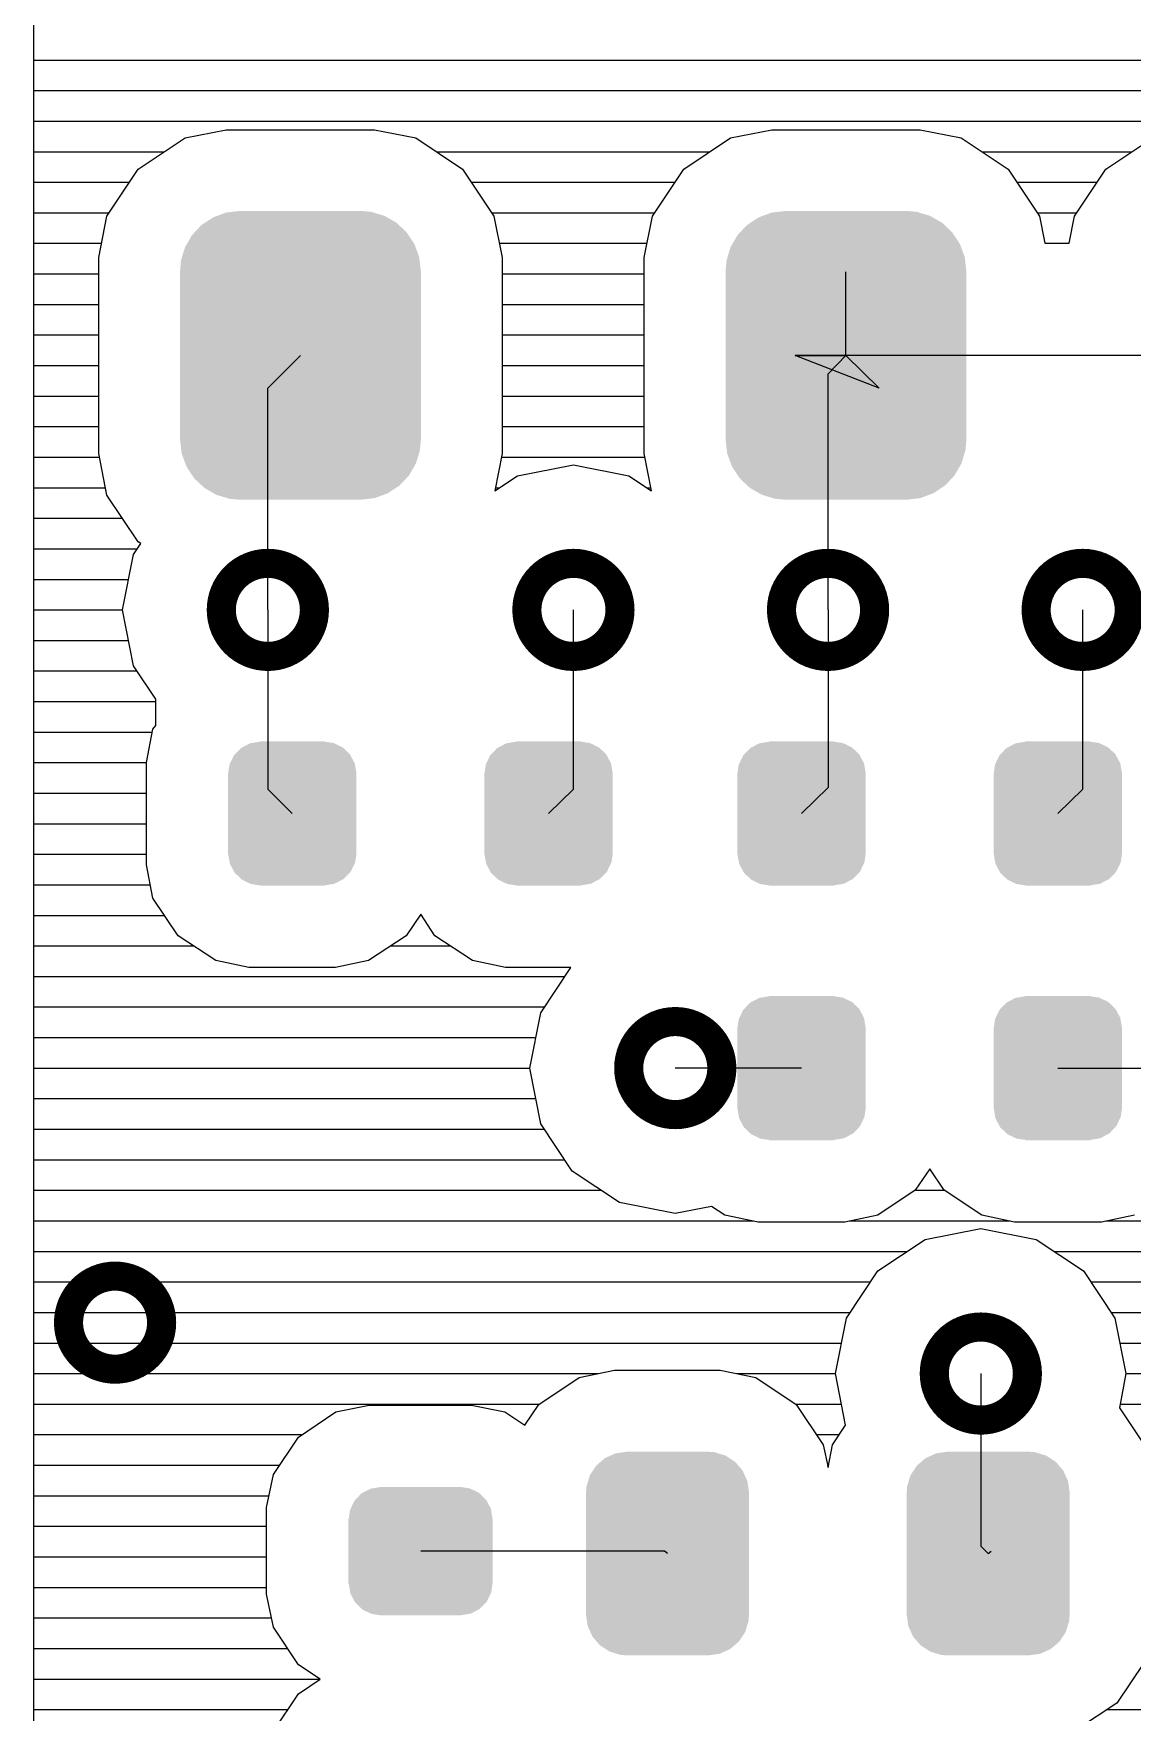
# Model space of a CAD drawing. Extents: x 295 to 953, y 10 to 290.
# Drawn here: x 611.21 to 624.91, y 119.75 to 140.69 of the extents above; entities that cross this region are included whole.
import ezdxf

# ---------------------------------------------------------------- set-up
doc = ezdxf.new("R2010")
doc.units = 0
doc.header["$LTSCALE"] = 5
doc.header["$MEASUREMENT"] = 0
doc.layers.get('0').update_dxf_attribs({"linetype": 'CONTINUOUS', "lineweight": 25})
doc.layers.add('130409_DV-DPH-A6_TOP', color=5, linetype='CONTINUOUS')

msp = doc.modelspace()

# ---------------------------------------------------------------- linework, layer by layer
at = {"const_width": 0.363}
for points in [[(613.552, 133.5, 1), (614.713, 133.5, 1)], [(617.362, 133.5, 1), (618.523, 133.5, 1)], [(620.537, 133.5, 1), (621.698, 133.5, 1)], [(623.712, 133.5, 1), (624.873, 133.5, 1)], [(618.632, 127.785, 1), (619.793, 127.785, 1)], [(611.647, 124.61, 1), (612.808, 124.61, 1)], [(622.442, 123.975, 1), (623.603, 123.975, 1)]]:
    msp.add_lwpolyline(points, format="xyb", close=True, dxfattribs=at)
for points in [[(613.45, 138.396), (613.503, 138.415), (615.62, 138.396), (615.587, 138.415)], [(613.503, 138.415), (613.614, 138.456), (615.587, 138.415), (615.45, 138.456)], [(613.614, 138.456), (613.692, 138.465), (615.45, 138.456), (615.42, 138.465)], [(613.692, 138.465), (613.787, 138.476), (615.42, 138.465), (615.291, 138.476)], [(620.253, 138.396), (620.305, 138.415), (622.422, 138.396), (622.389, 138.415)], [(620.305, 138.415), (620.416, 138.456), (622.389, 138.415), (622.252, 138.456)], [(620.416, 138.456), (620.494, 138.465), (622.252, 138.456), (622.222, 138.465)], [(620.494, 138.465), (620.589, 138.476), (622.222, 138.465), (622.093, 138.476)], [(613.186, 138.173), (613.219, 138.209), (615.888, 138.173), (615.864, 138.209)], [(613.219, 138.209), (613.305, 138.3), (615.864, 138.209), (615.767, 138.3)], [(613.305, 138.3), (613.347, 138.328), (615.767, 138.3), (615.737, 138.328)], [(613.347, 138.328), (613.45, 138.396), (615.737, 138.328), (615.62, 138.396)], [(619.988, 138.173), (620.021, 138.209), (622.69, 138.173), (622.666, 138.209)], [(620.021, 138.209), (620.107, 138.3), (622.666, 138.209), (622.569, 138.3)], [(620.107, 138.3), (620.15, 138.328), (622.569, 138.3), (622.54, 138.328)], [(620.15, 138.328), (620.253, 138.396), (622.54, 138.328), (622.422, 138.396)], [(613.062, 137.9), (613.099, 138.022), (616.02, 137.9), (615.975, 138.022)], [(613.099, 138.022), (613.122, 138.063), (615.975, 138.022), (615.96, 138.063)], [(613.122, 138.063), (613.186, 138.173), (615.96, 138.063), (615.888, 138.173)], [(619.864, 137.9), (619.901, 138.022), (622.822, 137.9), (622.777, 138.022)], [(619.901, 138.022), (619.924, 138.063), (622.777, 138.022), (622.762, 138.063)], [(619.924, 138.063), (619.988, 138.173), (622.762, 138.063), (622.69, 138.173)], [(613.038, 137.727), (613.049, 137.855), (616.04, 137.727), (616.025, 137.855)], [(613.049, 137.855), (613.062, 137.9), (616.025, 137.855), (616.02, 137.9)], [(619.84, 137.727), (619.851, 137.855), (622.842, 137.727), (622.827, 137.855)], [(619.851, 137.855), (619.864, 137.9), (622.827, 137.855), (622.822, 137.9)], [(613.038, 135.623), (613.038, 137.727), (616.04, 135.623), (616.04, 137.727)], [(619.84, 135.623), (619.84, 137.727), (622.842, 135.623), (622.842, 137.727)], [(613.053, 135.495), (613.038, 135.623), (616.029, 135.495), (616.04, 135.623)], [(613.058, 135.45), (613.053, 135.495), (616.016, 135.45), (616.029, 135.495)], [(619.855, 135.495), (619.84, 135.623), (622.831, 135.495), (622.842, 135.623)], [(619.86, 135.45), (619.855, 135.495), (622.818, 135.45), (622.831, 135.495)], [(613.103, 135.328), (613.058, 135.45), (615.979, 135.328), (616.016, 135.45)], [(613.118, 135.287), (613.103, 135.328), (615.956, 135.287), (615.979, 135.328)], [(613.19, 135.177), (613.118, 135.287), (615.892, 135.177), (615.956, 135.287)], [(619.905, 135.328), (619.86, 135.45), (622.781, 135.328), (622.818, 135.45)], [(619.92, 135.287), (619.905, 135.328), (622.758, 135.287), (622.781, 135.328)], [(619.992, 135.177), (619.92, 135.287), (622.694, 135.177), (622.758, 135.287)], [(613.214, 135.141), (613.19, 135.177), (615.859, 135.141), (615.892, 135.177)], [(613.311, 135.05), (613.214, 135.141), (615.773, 135.05), (615.859, 135.141)], [(620.016, 135.141), (619.992, 135.177), (622.661, 135.141), (622.694, 135.177)], [(620.113, 135.05), (620.016, 135.141), (622.575, 135.05), (622.661, 135.141)], [(613.34, 135.022), (613.311, 135.05), (615.73, 135.022), (615.773, 135.05)], [(613.458, 134.954), (613.34, 135.022), (615.627, 134.954), (615.73, 135.022)], [(613.491, 134.935), (613.458, 134.954), (615.575, 134.935), (615.627, 134.954)], [(613.628, 134.894), (613.491, 134.935), (615.464, 134.894), (615.575, 134.935)], [(613.658, 134.885), (613.628, 134.894), (615.386, 134.885), (615.464, 134.894)], [(613.787, 134.874), (613.658, 134.885), (615.291, 134.874), (615.386, 134.885)], [(620.143, 135.022), (620.113, 135.05), (622.533, 135.022), (622.575, 135.05)], [(620.26, 134.954), (620.143, 135.022), (622.43, 134.954), (622.533, 135.022)], [(620.294, 134.935), (620.26, 134.954), (622.377, 134.935), (622.43, 134.954)], [(620.43, 134.894), (620.294, 134.935), (622.266, 134.894), (622.377, 134.935)], [(620.46, 134.885), (620.43, 134.894), (622.188, 134.885), (622.266, 134.894)], [(620.589, 134.874), (620.46, 134.885), (622.093, 134.874), (622.188, 134.885)], [(613.721, 131.698), (613.798, 131.777), (615.157, 131.698), (615.074, 131.777)], [(613.798, 131.777), (613.814, 131.785), (615.074, 131.777), (615.065, 131.785)], [(613.814, 131.785), (613.911, 131.836), (615.065, 131.785), (614.959, 131.836)], [(613.911, 131.836), (613.937, 131.84), (614.959, 131.836), (614.95, 131.84)], [(613.937, 131.84), (614.036, 131.856), (614.95, 131.84), (614.839, 131.856)], [(614.036, 131.856), (614.036, 131.859), (614.839, 131.856), (614.839, 131.859)], [(616.916, 131.698), (616.993, 131.777), (618.352, 131.698), (618.269, 131.777)], [(616.993, 131.777), (617.009, 131.785), (618.269, 131.777), (618.26, 131.785)], [(617.009, 131.785), (617.106, 131.836), (618.26, 131.785), (618.155, 131.836)], [(617.106, 131.836), (617.132, 131.84), (618.155, 131.836), (618.146, 131.84)], [(617.132, 131.84), (617.231, 131.856), (618.146, 131.84), (618.034, 131.856)], [(617.231, 131.856), (617.231, 131.859), (618.034, 131.856), (618.034, 131.859)], [(620.071, 131.698), (620.148, 131.777), (621.507, 131.698), (621.424, 131.777)], [(620.148, 131.777), (620.164, 131.785), (621.424, 131.777), (621.415, 131.785)], [(620.164, 131.785), (620.261, 131.836), (621.415, 131.785), (621.309, 131.836)], [(620.261, 131.836), (620.287, 131.84), (621.309, 131.836), (621.3, 131.84)], [(620.287, 131.84), (620.386, 131.856), (621.3, 131.84), (621.189, 131.856)], [(620.386, 131.856), (620.386, 131.859), (621.189, 131.856), (621.189, 131.859)], [(623.266, 131.698), (623.343, 131.777), (624.702, 131.698), (624.619, 131.777)], [(623.343, 131.777), (623.359, 131.785), (624.619, 131.777), (624.61, 131.785)], [(623.359, 131.785), (623.456, 131.836), (624.61, 131.785), (624.505, 131.836)], [(623.456, 131.836), (623.482, 131.84), (624.505, 131.836), (624.496, 131.84)], [(623.482, 131.84), (623.581, 131.856), (624.496, 131.84), (624.384, 131.856)], [(623.581, 131.856), (623.581, 131.859), (624.384, 131.856), (624.384, 131.859)], [(613.637, 131.46), (613.654, 131.572), (615.237, 131.46), (615.219, 131.572)], [(613.654, 131.572), (613.661, 131.585), (615.219, 131.572), (615.216, 131.585)], [(613.661, 131.585), (613.71, 131.686), (615.216, 131.585), (615.163, 131.686)], [(613.71, 131.686), (613.721, 131.698), (615.163, 131.686), (615.157, 131.698)], [(616.833, 131.46), (616.85, 131.572), (618.433, 131.46), (618.414, 131.572)], [(616.85, 131.572), (616.856, 131.585), (618.414, 131.572), (618.412, 131.585)], [(616.856, 131.585), (616.905, 131.686), (618.412, 131.585), (618.358, 131.686)], [(616.905, 131.686), (616.916, 131.698), (618.358, 131.686), (618.352, 131.698)], [(619.987, 131.46), (620.004, 131.572), (621.587, 131.46), (621.569, 131.572)], [(620.004, 131.572), (620.011, 131.585), (621.569, 131.572), (621.566, 131.585)], [(620.011, 131.585), (620.06, 131.686), (621.566, 131.585), (621.513, 131.686)], [(620.06, 131.686), (620.071, 131.698), (621.513, 131.686), (621.507, 131.698)], [(623.183, 131.46), (623.2, 131.572), (624.783, 131.46), (624.764, 131.572)], [(623.2, 131.572), (623.206, 131.585), (624.764, 131.572), (624.762, 131.585)], [(623.206, 131.585), (623.255, 131.686), (624.762, 131.585), (624.708, 131.686)], [(623.255, 131.686), (623.266, 131.698), (624.708, 131.686), (624.702, 131.698)], [(613.637, 131.458), (613.637, 131.46), (615.237, 131.458), (615.237, 131.46)], [(613.637, 130.462), (613.637, 131.458), (615.237, 130.462), (615.237, 131.458)], [(616.833, 131.458), (616.833, 131.46), (618.433, 131.458), (618.433, 131.46)], [(616.833, 130.462), (616.833, 131.458), (618.433, 130.462), (618.433, 131.458)], [(619.987, 131.458), (619.987, 131.46), (621.587, 131.458), (621.587, 131.46)], [(619.987, 130.462), (619.987, 131.458), (621.587, 130.462), (621.587, 131.458)], [(623.183, 131.458), (623.183, 131.46), (624.783, 131.458), (624.783, 131.46)], [(623.183, 130.462), (623.183, 131.458), (624.783, 130.462), (624.783, 131.458)], [(613.637, 130.46), (613.637, 130.462), (615.237, 130.46), (615.237, 130.462)], [(613.656, 130.348), (613.637, 130.46), (615.221, 130.348), (615.237, 130.46)], [(616.833, 130.46), (616.833, 130.462), (618.433, 130.46), (618.433, 130.462)], [(616.852, 130.348), (616.833, 130.46), (618.416, 130.348), (618.433, 130.46)], [(619.987, 130.46), (619.987, 130.462), (621.587, 130.46), (621.587, 130.462)], [(620.006, 130.348), (619.987, 130.46), (621.571, 130.348), (621.587, 130.46)], [(623.183, 130.46), (623.183, 130.462), (624.783, 130.46), (624.783, 130.462)], [(623.202, 130.348), (623.183, 130.46), (624.766, 130.348), (624.783, 130.46)], [(613.658, 130.335), (613.656, 130.348), (615.214, 130.335), (615.221, 130.348)], [(613.712, 130.234), (613.658, 130.335), (615.165, 130.234), (615.214, 130.335)], [(616.854, 130.335), (616.852, 130.348), (618.409, 130.335), (618.416, 130.348)], [(616.907, 130.234), (616.854, 130.335), (618.36, 130.234), (618.409, 130.335)], [(620.008, 130.335), (620.006, 130.348), (621.564, 130.335), (621.571, 130.348)], [(620.062, 130.234), (620.008, 130.335), (621.515, 130.234), (621.564, 130.335)], [(623.204, 130.335), (623.202, 130.348), (624.759, 130.335), (624.766, 130.348)], [(623.257, 130.234), (623.204, 130.335), (624.71, 130.234), (624.759, 130.335)], [(613.718, 130.222), (613.712, 130.234), (615.154, 130.222), (615.165, 130.234)], [(613.801, 130.143), (613.718, 130.222), (615.077, 130.143), (615.154, 130.222)], [(613.81, 130.135), (613.801, 130.143), (615.061, 130.135), (615.077, 130.143)], [(613.915, 130.084), (613.81, 130.135), (614.964, 130.084), (615.061, 130.135)], [(613.924, 130.08), (613.915, 130.084), (614.938, 130.08), (614.964, 130.084)], [(614.036, 130.064), (613.924, 130.08), (614.839, 130.064), (614.938, 130.08)], [(614.036, 130.061), (614.036, 130.064), (614.839, 130.061), (614.839, 130.064)], [(616.913, 130.222), (616.907, 130.234), (618.349, 130.222), (618.36, 130.234)], [(616.996, 130.143), (616.913, 130.222), (618.272, 130.143), (618.349, 130.222)], [(617.005, 130.135), (616.996, 130.143), (618.256, 130.135), (618.272, 130.143)], [(617.111, 130.084), (617.005, 130.135), (618.159, 130.084), (618.256, 130.135)], [(617.12, 130.08), (617.111, 130.084), (618.133, 130.08), (618.159, 130.084)], [(617.231, 130.064), (617.12, 130.08), (618.034, 130.064), (618.133, 130.08)], [(617.231, 130.061), (617.231, 130.064), (618.034, 130.061), (618.034, 130.064)], [(620.068, 130.222), (620.062, 130.234), (621.504, 130.222), (621.515, 130.234)], [(620.151, 130.143), (620.068, 130.222), (621.427, 130.143), (621.504, 130.222)], [(620.16, 130.135), (620.151, 130.143), (621.411, 130.135), (621.427, 130.143)], [(620.265, 130.084), (620.16, 130.135), (621.314, 130.084), (621.411, 130.135)], [(620.274, 130.08), (620.265, 130.084), (621.288, 130.08), (621.314, 130.084)], [(620.386, 130.064), (620.274, 130.08), (621.189, 130.064), (621.288, 130.08)], [(620.386, 130.061), (620.386, 130.064), (621.189, 130.061), (621.189, 130.064)], [(623.263, 130.222), (623.257, 130.234), (624.699, 130.222), (624.71, 130.234)], [(623.346, 130.143), (623.263, 130.222), (624.622, 130.143), (624.699, 130.222)], [(623.355, 130.135), (623.346, 130.143), (624.606, 130.135), (624.622, 130.143)], [(623.461, 130.084), (623.355, 130.135), (624.509, 130.084), (624.606, 130.135)], [(623.47, 130.08), (623.461, 130.084), (624.483, 130.08), (624.509, 130.084)], [(623.581, 130.064), (623.47, 130.08), (624.384, 130.064), (624.483, 130.08)], [(623.581, 130.061), (623.581, 130.064), (624.384, 130.061), (624.384, 130.064)], [(620.071, 128.523), (620.148, 128.602), (621.507, 128.523), (621.424, 128.602)], [(620.148, 128.602), (620.164, 128.61), (621.424, 128.602), (621.415, 128.61)], [(620.164, 128.61), (620.261, 128.661), (621.415, 128.61), (621.309, 128.661)], [(620.261, 128.661), (620.287, 128.665), (621.309, 128.661), (621.3, 128.665)], [(620.287, 128.665), (620.386, 128.681), (621.3, 128.665), (621.189, 128.681)], [(620.386, 128.681), (620.386, 128.684), (621.189, 128.681), (621.189, 128.684)], [(623.266, 128.523), (623.343, 128.602), (624.702, 128.523), (624.619, 128.602)], [(623.343, 128.602), (623.359, 128.61), (624.619, 128.602), (624.61, 128.61)], [(623.359, 128.61), (623.456, 128.661), (624.61, 128.61), (624.505, 128.661)], [(623.456, 128.661), (623.482, 128.665), (624.505, 128.661), (624.496, 128.665)], [(623.482, 128.665), (623.581, 128.681), (624.496, 128.665), (624.384, 128.681)], [(623.581, 128.681), (623.581, 128.684), (624.384, 128.681), (624.384, 128.684)], [(619.987, 128.285), (620.004, 128.397), (621.587, 128.285), (621.569, 128.397)], [(620.004, 128.397), (620.011, 128.41), (621.569, 128.397), (621.566, 128.41)], [(620.011, 128.41), (620.06, 128.511), (621.566, 128.41), (621.513, 128.511)], [(620.06, 128.511), (620.071, 128.523), (621.513, 128.511), (621.507, 128.523)], [(623.183, 128.285), (623.2, 128.397), (624.783, 128.285), (624.764, 128.397)], [(623.2, 128.397), (623.206, 128.41), (624.764, 128.397), (624.762, 128.41)], [(623.206, 128.41), (623.255, 128.511), (624.762, 128.41), (624.708, 128.511)], [(623.255, 128.511), (623.266, 128.523), (624.708, 128.511), (624.702, 128.523)], [(619.987, 128.283), (619.987, 128.285), (621.587, 128.283), (621.587, 128.285)], [(619.987, 127.287), (619.987, 128.283), (621.587, 127.287), (621.587, 128.283)], [(623.183, 128.283), (623.183, 128.285), (624.783, 128.283), (624.783, 128.285)], [(623.183, 127.287), (623.183, 128.283), (624.783, 127.287), (624.783, 128.283)], [(619.987, 127.285), (619.987, 127.287), (621.587, 127.285), (621.587, 127.287)], [(620.006, 127.173), (619.987, 127.285), (621.571, 127.173), (621.587, 127.285)], [(620.008, 127.16), (620.006, 127.173), (621.564, 127.16), (621.571, 127.173)], [(620.062, 127.059), (620.008, 127.16), (621.515, 127.059), (621.564, 127.16)], [(623.183, 127.285), (623.183, 127.287), (624.783, 127.285), (624.783, 127.287)], [(623.202, 127.173), (623.183, 127.285), (624.766, 127.173), (624.783, 127.285)], [(623.204, 127.16), (623.202, 127.173), (624.759, 127.16), (624.766, 127.173)], [(623.257, 127.059), (623.204, 127.16), (624.71, 127.059), (624.759, 127.16)], [(620.068, 127.047), (620.062, 127.059), (621.504, 127.047), (621.515, 127.059)], [(620.151, 126.968), (620.068, 127.047), (621.427, 126.968), (621.504, 127.047)], [(620.16, 126.96), (620.151, 126.968), (621.411, 126.96), (621.427, 126.968)], [(620.265, 126.909), (620.16, 126.96), (621.314, 126.909), (621.411, 126.96)], [(620.274, 126.905), (620.265, 126.909), (621.288, 126.905), (621.314, 126.909)], [(620.386, 126.889), (620.274, 126.905), (621.189, 126.889), (621.288, 126.905)], [(623.263, 127.047), (623.257, 127.059), (624.699, 127.047), (624.71, 127.059)], [(623.346, 126.968), (623.263, 127.047), (624.622, 126.968), (624.699, 127.047)], [(623.355, 126.96), (623.346, 126.968), (624.606, 126.96), (624.622, 126.968)], [(623.461, 126.909), (623.355, 126.96), (624.509, 126.909), (624.606, 126.96)], [(623.47, 126.905), (623.461, 126.909), (624.483, 126.905), (624.509, 126.909)], [(623.581, 126.889), (623.47, 126.905), (624.384, 126.889), (624.483, 126.905)], [(620.386, 126.886), (620.386, 126.889), (621.189, 126.886), (621.189, 126.889)], [(623.581, 126.886), (623.581, 126.889), (624.384, 126.886), (624.384, 126.889)], [(618.28, 122.873), (618.336, 122.92), (619.96, 122.873), (619.887, 122.92)], [(618.336, 122.92), (618.405, 122.952), (619.887, 122.92), (619.84, 122.952)], [(618.405, 122.952), (618.466, 122.979), (619.84, 122.952), (619.749, 122.979)], [(618.466, 122.979), (618.565, 122.994), (619.749, 122.979), (619.703, 122.994)], [(618.565, 122.994), (618.608, 123), (619.703, 122.994), (619.624, 123)], [(622.278, 122.873), (622.334, 122.92), (623.958, 122.873), (623.885, 122.92)], [(622.334, 122.92), (622.403, 122.952), (623.885, 122.92), (623.838, 122.952)], [(622.403, 122.952), (622.464, 122.979), (623.838, 122.952), (623.747, 122.979)], [(622.464, 122.979), (622.563, 122.994), (623.747, 122.979), (623.701, 122.994)], [(622.563, 122.994), (622.606, 123), (623.701, 122.994), (623.622, 123)], [(618.126, 122.634), (618.148, 122.707), (620.112, 122.634), (620.078, 122.707)], [(618.148, 122.707), (618.185, 122.764), (620.078, 122.707), (620.053, 122.764)], [(618.185, 122.764), (618.227, 122.827), (620.053, 122.764), (619.999, 122.827)], [(618.227, 122.827), (618.28, 122.873), (619.999, 122.827), (619.96, 122.873)], [(622.123, 122.634), (622.146, 122.707), (624.11, 122.634), (624.076, 122.707)], [(622.146, 122.707), (622.183, 122.764), (624.076, 122.707), (624.051, 122.764)], [(622.183, 122.764), (622.225, 122.827), (624.051, 122.764), (623.997, 122.827)], [(622.225, 122.827), (622.278, 122.873), (623.997, 122.827), (623.958, 122.873)], [(615.315, 122.488), (615.412, 122.539), (616.765, 122.488), (616.659, 122.539)], [(615.412, 122.539), (615.436, 122.543), (616.659, 122.539), (616.65, 122.543)], [(615.436, 122.543), (615.537, 122.56), (616.65, 122.543), (616.538, 122.56)], [(618.1, 122.492), (618.106, 122.57), (620.132, 122.492), (620.121, 122.57)], [(618.106, 122.57), (618.126, 122.634), (620.121, 122.57), (620.112, 122.634)], [(622.098, 122.492), (622.104, 122.57), (624.13, 122.492), (624.119, 122.57)], [(622.104, 122.57), (622.123, 122.634), (624.119, 122.57), (624.11, 122.634)], [(615.163, 122.287), (615.212, 122.388), (616.914, 122.287), (616.861, 122.388)], [(615.212, 122.388), (615.222, 122.399), (616.861, 122.388), (616.855, 122.399)], [(615.222, 122.399), (615.3, 122.48), (616.855, 122.399), (616.773, 122.48)], [(615.3, 122.48), (615.315, 122.488), (616.773, 122.48), (616.765, 122.488)], [(618.1, 120.968), (618.1, 122.492), (620.132, 120.968), (620.132, 122.492)], [(622.098, 120.968), (622.098, 122.492), (624.13, 120.968), (624.13, 122.492)], [(615.138, 121.359), (615.138, 122.161), (616.937, 121.359), (616.937, 122.161)], [(615.141, 122.161), (615.157, 122.274), (616.934, 122.161), (616.916, 122.274)], [(615.157, 122.274), (615.163, 122.287), (616.916, 122.274), (616.914, 122.287)], [(615.159, 121.246), (615.141, 121.359), (616.918, 121.246), (616.934, 121.359)], [(615.161, 121.234), (615.159, 121.246), (616.912, 121.234), (616.918, 121.246)], [(615.214, 121.132), (615.161, 121.234), (616.863, 121.132), (616.912, 121.234)], [(615.22, 121.121), (615.214, 121.132), (616.853, 121.121), (616.863, 121.132)], [(615.303, 121.04), (615.22, 121.121), (616.775, 121.04), (616.853, 121.121)], [(615.311, 121.032), (615.303, 121.04), (616.76, 121.032), (616.775, 121.04)], [(615.416, 120.981), (615.311, 121.032), (616.663, 120.981), (616.76, 121.032)], [(615.425, 120.977), (615.416, 120.981), (616.639, 120.977), (616.663, 120.981)], [(615.537, 120.96), (615.425, 120.977), (616.538, 120.96), (616.639, 120.977)], [(618.111, 120.889), (618.1, 120.968), (620.126, 120.889), (620.132, 120.968)], [(618.12, 120.826), (618.111, 120.889), (620.107, 120.826), (620.126, 120.889)], [(618.154, 120.752), (618.12, 120.826), (620.084, 120.752), (620.107, 120.826)], [(622.109, 120.889), (622.098, 120.968), (624.124, 120.889), (624.13, 120.968)], [(622.118, 120.826), (622.109, 120.889), (624.105, 120.826), (624.124, 120.889)], [(622.152, 120.752), (622.118, 120.826), (624.082, 120.752), (624.105, 120.826)], [(618.179, 120.695), (618.154, 120.752), (620.047, 120.695), (620.084, 120.752)], [(618.233, 120.632), (618.179, 120.695), (620.005, 120.632), (620.047, 120.695)], [(618.272, 120.586), (618.233, 120.632), (619.952, 120.586), (620.005, 120.632)], [(622.177, 120.695), (622.152, 120.752), (624.045, 120.695), (624.082, 120.752)], [(622.231, 120.632), (622.177, 120.695), (624.003, 120.632), (624.045, 120.695)], [(622.27, 120.586), (622.231, 120.632), (623.95, 120.586), (624.003, 120.632)], [(618.345, 120.539), (618.272, 120.586), (619.897, 120.539), (619.952, 120.586)], [(618.392, 120.508), (618.345, 120.539), (619.827, 120.508), (619.897, 120.539)], [(618.483, 120.48), (618.392, 120.508), (619.766, 120.48), (619.827, 120.508)], [(618.529, 120.466), (618.483, 120.48), (619.667, 120.466), (619.766, 120.48)], [(618.608, 120.46), (618.529, 120.466), (619.624, 120.46), (619.667, 120.466)], [(622.343, 120.539), (622.27, 120.586), (623.894, 120.539), (623.95, 120.586)], [(622.39, 120.508), (622.343, 120.539), (623.825, 120.508), (623.894, 120.539)], [(622.481, 120.48), (622.39, 120.508), (623.764, 120.48), (623.825, 120.508)], [(622.527, 120.466), (622.481, 120.48), (623.665, 120.466), (623.764, 120.48)], [(622.606, 120.46), (622.527, 120.466), (623.622, 120.46), (623.665, 120.466)]]:
    msp.add_solid(points)
at = {"layer": '130409_DV-DPH-A6_TOP', "color": 7}
for p, q in [((611.212, 146.51), (611.212, 119.449)), ((611.212, 140.358), (625.395, 140.358)), ((611.212, 139.977), (625.237, 139.977)), ((611.212, 139.596), (625.207, 139.596)), ((613.101, 139.388), (613.614, 139.489)), ((613.614, 139.489), (615.464, 139.489)), ((615.464, 139.489), (615.977, 139.388)), ((619.903, 139.388), (620.417, 139.489)), ((620.417, 139.489), (622.266, 139.489)), ((622.266, 139.489), (622.779, 139.388)), ((612.517, 138.997), (613.101, 139.388)), ((615.977, 139.388), (616.561, 138.997)), ((619.319, 138.997), (619.903, 139.388)), ((622.779, 139.388), (623.363, 138.997)), ((624.582, 138.997), (625.166, 139.388)), ((611.212, 139.215), (612.842, 139.215)), ((616.241, 139.215), (619.639, 139.215)), ((623.038, 139.215), (624.907, 139.215)), ((611.212, 138.834), (612.405, 138.834)), ((612.126, 138.412), (612.517, 138.997)), ((616.561, 138.997), (616.952, 138.412)), ((616.673, 138.834), (619.207, 138.834)), ((618.928, 138.412), (619.319, 138.997)), ((623.363, 138.997), (623.754, 138.412)), ((623.475, 138.834), (624.47, 138.834)), ((624.191, 138.412), (624.582, 138.997)), ((611.212, 138.453), (612.151, 138.453)), ((612.024, 137.894), (612.126, 138.412)), ((616.927, 138.453), (618.953, 138.453)), ((616.952, 138.412), (617.054, 137.894)), ((618.826, 137.894), (618.928, 138.412)), ((623.729, 138.453), (624.216, 138.453)), ((623.754, 138.412), (623.82, 138.072)), ((624.125, 138.072), (624.191, 138.412)), ((611.212, 138.072), (612.06, 138.072)), ((617.023, 138.072), (618.857, 138.072)), ((623.82, 138.072), (624.125, 138.072)), ((623.82, 138.072), (624.125, 138.072)), ((612.024, 135.451), (612.024, 137.894)), ((617.054, 137.894), (617.054, 135.451)), ((618.826, 135.451), (618.826, 137.894)), ((611.212, 137.691), (612.024, 137.691)), ((617.054, 137.691), (618.826, 137.691)), ((621.341, 136.675), (621.341, 137.716)), ((611.212, 137.31), (612.024, 137.31)), ((617.054, 137.31), (618.826, 137.31)), ((611.212, 136.929), (612.024, 136.929)), ((617.054, 136.929), (618.826, 136.929)), ((611.212, 136.548), (612.024, 136.548)), ((614.133, 136.264), (614.539, 136.675)), ((617.054, 136.548), (618.826, 136.548)), ((626.604, 136.675), (620.706, 136.675)), ((621.753, 136.264), (620.706, 136.675)), ((620.706, 136.675), (621.341, 136.675)), ((621.118, 136.446), (621.341, 136.675)), ((621.753, 136.264), (621.341, 136.675)), ((621.118, 133.5), (621.118, 136.446)), ((611.212, 136.167), (612.024, 136.167)), ((614.133, 133.5), (614.133, 136.264)), ((617.054, 136.167), (618.826, 136.167)), ((611.212, 135.786), (612.024, 135.786)), ((617.054, 135.786), (618.826, 135.786)), ((611.212, 135.405), (612.035, 135.405)), ((612.126, 134.933), (612.024, 135.451)), ((617.054, 135.451), (616.962, 134.983)), ((617.048, 135.405), (618.832, 135.405)), ((617.247, 135.171), (617.943, 135.308)), ((617.943, 135.308), (618.633, 135.171)), ((618.918, 134.983), (618.826, 135.451)), ((616.962, 134.983), (617.247, 135.171)), ((618.633, 135.171), (618.918, 134.983)), ((611.212, 135.024), (612.111, 135.024)), ((612.517, 134.348), (612.126, 134.933)), ((616.972, 135.024), (617.023, 135.024)), ((618.857, 135.024), (618.908, 135.024)), ((611.212, 134.643), (612.324, 134.643)), ((611.212, 134.262), (612.502, 134.262)), ((612.456, 134.191), (612.548, 134.328)), ((612.548, 134.328), (612.517, 134.348)), ((612.319, 133.5), (612.456, 134.191)), ((611.212, 133.881), (612.395, 133.881)), ((611.212, 133.5), (612.319, 133.5)), ((612.456, 132.804), (612.319, 133.5)), ((614.133, 133.5), (614.133, 131.265)), ((617.943, 131.265), (617.943, 133.5)), ((621.118, 133.5), (621.118, 131.285)), ((624.293, 131.265), (624.293, 133.5)), ((611.212, 133.119), (612.395, 133.119)), ((612.736, 132.387), (612.456, 132.804)), ((611.212, 132.738), (612.502, 132.738)), ((611.212, 132.357), (612.736, 132.357)), ((612.736, 132.057), (612.736, 132.387)), ((611.212, 131.976), (612.695, 131.976)), ((612.619, 131.595), (612.7, 132.012)), ((612.7, 132.012), (612.736, 132.057)), ((611.212, 131.595), (612.619, 131.595)), ((612.619, 130.32), (612.619, 131.595)), ((611.212, 131.214), (612.619, 131.214)), ((614.133, 131.265), (614.437, 130.96)), ((617.633, 130.96), (617.943, 131.265)), ((621.118, 131.285), (620.787, 130.96)), ((623.983, 130.96), (624.293, 131.265)), ((611.212, 130.833), (612.619, 130.833)), ((611.212, 130.452), (612.619, 130.452)), ((612.7, 129.903), (612.619, 130.32)), ((611.212, 130.071), (612.67, 130.071)), ((613.015, 129.436), (612.7, 129.903)), ((611.212, 129.69), (612.847, 129.69)), ((616.038, 129.705), (615.855, 129.436)), ((616.022, 129.69), (616.048, 129.69)), ((616.215, 129.436), (616.038, 129.705)), ((613.482, 129.126), (613.015, 129.436)), ((615.855, 129.436), (615.387, 129.126)), ((616.683, 129.126), (616.215, 129.436)), ((611.212, 129.309), (613.208, 129.309)), ((615.662, 129.309), (616.408, 129.309)), ((613.894, 129.04), (613.482, 129.126)), ((614.976, 129.04), (613.894, 129.04)), ((615.387, 129.126), (614.976, 129.04)), ((617.094, 129.04), (616.683, 129.126)), ((617.912, 129.04), (617.094, 129.04)), ((617.536, 128.476), (617.912, 129.04)), ((611.212, 128.928), (617.836, 128.928)), ((611.212, 128.547), (617.582, 128.547)), ((617.399, 127.785), (617.536, 128.476)), ((611.212, 128.166), (617.475, 128.166)), ((611.212, 127.785), (617.399, 127.785)), ((617.536, 127.089), (617.399, 127.785)), ((620.787, 127.785), (619.213, 127.785)), ((623.983, 127.785), (628.738, 127.785)), ((611.212, 127.404), (617.475, 127.404)), ((611.212, 127.023), (617.582, 127.023)), ((617.927, 126.5), (617.536, 127.089)), ((611.212, 126.642), (617.836, 126.642)), ((618.517, 126.109), (617.927, 126.5)), ((622.388, 126.53), (622.205, 126.261)), ((622.565, 126.261), (622.388, 126.53)), ((611.212, 126.261), (618.293, 126.261)), ((619.213, 125.971), (618.517, 126.109)), ((619.665, 126.058), (619.213, 125.971)), ((619.832, 125.951), (619.665, 126.058)), ((622.205, 126.261), (621.737, 125.951)), ((622.2, 126.261), (622.57, 126.261)), ((623.033, 125.951), (622.565, 126.261)), ((611.212, 125.88), (620.188, 125.88)), ((620.244, 125.865), (619.832, 125.951)), ((621.326, 125.865), (620.244, 125.865)), ((621.737, 125.951), (621.326, 125.865)), ((621.382, 125.88), (623.388, 125.88)), ((623.444, 125.865), (623.033, 125.951)), ((624.526, 125.865), (623.444, 125.865)), ((624.938, 125.951), (624.526, 125.865)), ((624.582, 125.88), (629.881, 125.88)), ((621.737, 125.255), (622.327, 125.646)), ((622.327, 125.646), (623.023, 125.783)), ((623.023, 125.783), (623.713, 125.646)), ((623.713, 125.646), (624.303, 125.255)), ((611.212, 125.499), (622.103, 125.499)), ((623.937, 125.499), (629.881, 125.499)), ((621.346, 124.666), (621.737, 125.255)), ((624.303, 125.255), (624.694, 124.666)), ((611.212, 125.118), (621.646, 125.118)), ((624.394, 125.118), (629.916, 125.118)), ((611.212, 124.737), (621.392, 124.737)), ((621.209, 123.975), (621.346, 124.666)), ((624.648, 124.737), (630.053, 124.737)), ((624.694, 124.666), (624.831, 123.975)), ((611.212, 124.356), (621.285, 124.356)), ((624.755, 124.356), (630.307, 124.356)), ((611.212, 123.975), (618.252, 123.975)), ((618.014, 123.924), (618.456, 124.016)), ((618.456, 124.016), (619.771, 124.016)), ((619.771, 124.016), (620.218, 123.924)), ((619.98, 123.975), (621.209, 123.975)), ((621.336, 123.33), (621.209, 123.975)), ((623.023, 123.975), (623.023, 121.821)), ((624.831, 123.975), (624.75, 123.548)), ((624.831, 123.975), (631.044, 123.975)), ((617.511, 123.589), (618.014, 123.924)), ((620.218, 123.924), (620.721, 123.589)), ((611.212, 123.594), (617.511, 123.594)), ((614.981, 123.497), (615.397, 123.579)), ((615.397, 123.579), (616.673, 123.579)), ((616.673, 123.579), (617.089, 123.497)), ((617.338, 123.33), (617.511, 123.589)), ((620.716, 123.594), (621.285, 123.594)), ((620.721, 123.589), (621.057, 123.086)), ((624.75, 123.548), (625.06, 123.086)), ((624.755, 123.594), (641.641, 123.594)), ((614.514, 123.183), (614.981, 123.497)), ((617.089, 123.497), (617.338, 123.33)), ((611.212, 123.213), (614.554, 123.213)), ((614.204, 122.715), (614.514, 123.183)), ((620.975, 123.213), (621.255, 123.213)), ((621.173, 123.086), (621.336, 123.33)), ((621.057, 123.086), (621.118, 122.802)), ((621.118, 122.802), (621.173, 123.086)), ((611.212, 122.832), (614.28, 122.832)), ((614.117, 122.304), (614.204, 122.715)), ((621.107, 122.832), (621.123, 122.832)), ((611.212, 122.451), (614.148, 122.451)), ((614.117, 121.222), (614.117, 122.304)), ((611.212, 122.07), (614.117, 122.07)), ((611.212, 121.689), (614.117, 121.689)), ((619.08, 121.76), (616.038, 121.76)), ((619.116, 121.73), (619.08, 121.76)), ((623.023, 121.821), (623.114, 121.73)), ((623.114, 121.73), (623.15, 121.76)), ((611.212, 121.308), (614.117, 121.308)), ((614.204, 120.81), (614.117, 121.222)), ((611.212, 120.927), (614.178, 120.927)), ((614.514, 120.343), (614.204, 120.81)), ((611.212, 120.546), (614.381, 120.546)), ((614.783, 120.165), (614.514, 120.343)), ((625.06, 120.373), (624.719, 119.865)), ((611.212, 120.165), (614.783, 120.165)), ((614.514, 119.982), (614.783, 120.165)), ((611.212, 119.784), (614.381, 119.784)), ((614.204, 119.515), (614.514, 119.982)), ((624.719, 119.865), (624.216, 119.53)), ((624.592, 119.784), (638.511, 119.784))]:
    msp.add_line(p, q, dxfattribs=at)

doc.saveas('drawing.dxf')
